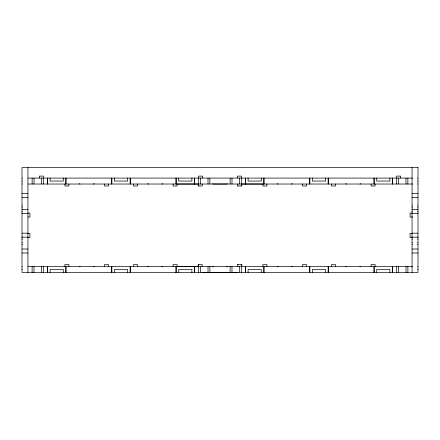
<?xml version="1.0" encoding="UTF-8"?>
<svg xmlns="http://www.w3.org/2000/svg" width="440" height="440" viewBox="0 0 440 440"><rect width="100%" height="100%" fill="white"/><g stroke="black" fill="none" stroke-linecap="round" stroke-linejoin="round"><path stroke-width="0.66" d="M22 178.085L22.374 178.085M27.94 178.085L412.72 178.085M417.632 178.085L418 178.085M22 181.055L22.374 181.055M417.632 181.055L418 181.055M22 184.024L22.374 184.024M27.94 184.024L412.72 184.024M417.632 184.024L418 184.024M237.358 186.005L241.78 185.988L241.78 184.008L262.9 184.024L262.9 186.005L266.86 186.005L266.86 184.024M22 193.595L27.94 193.595M412.06 193.595L418 193.595M22 197.555L27.94 197.555M412.06 197.555L418 197.555M22 205.86L22.374 205.86M412.06 205.86L412.434 205.86M417.632 205.86L418 205.86M22 207.812L22.374 207.812M412.06 207.812L412.434 207.812M417.632 207.812L418 207.812M22 209.435L27.94 209.435M412.06 209.435L418 209.435M22 211.387L22.374 211.387M412.06 211.387L412.434 211.387M417.632 211.387L418 211.387M27.94 213.065L29.92 213.065L29.92 217.025L27.94 217.025M412.06 213.065L410.08 213.065L410.08 217.025L412.72 217.025M22 213.34L22.374 213.34M412.06 213.34L412.434 213.34M417.632 213.34L418 213.34M22 213.395L27.94 213.395M412.06 213.395L418 213.395M22 233.195L27.94 233.195M412.06 233.195L418 233.195M27.94 233.525L29.92 233.525L29.92 237.485L27.94 237.485M412.72 233.525L410.08 233.525L410.08 237.485L412.06 237.485M22 237.155L27.94 237.155M412.06 237.155L418 237.155M22 237.21L22.374 237.21M412.06 237.21L412.434 237.21M417.632 237.21L418 237.21M22 239.162L22.374 239.162M412.06 239.162L412.434 239.162M417.632 239.162L418 239.162M22 242.737L22.374 242.737M412.06 242.737L412.434 242.737M417.632 242.737L418 242.737M22 244.69L22.374 244.69M412.06 244.69L412.434 244.69M417.632 244.69L418 244.69M22 249.035L27.94 249.035M412.06 249.035L418 249.035M22 252.995L27.94 252.995M412.06 252.995L418 252.995M237.358 264.545L241.78 264.555L241.78 266.536M22 266.524L22.374 266.524M27.94 266.524L412.72 266.524M417.632 266.524L418 266.524M22 269.495L22.374 269.495M417.632 269.495L418 269.495M202.18 272.476L237.82 272.476M412.06 167.524L412.06 272.464M407.886 178.085L407.886 184.024M407.886 266.524L407.886 272.464M406.016 178.085L406.016 184.024M406.016 266.524L406.016 272.464M400.642 178.085L400.642 176.105L396.682 176.105L396.682 184.024M398.552 178.085L398.552 184.024M398.552 266.524L398.552 272.464M396.682 266.524L396.682 272.464M392.59 178.085L392.59 184.024M392.59 266.524L392.59 272.464M392.507 178.085L392.507 184.024M392.507 266.524L392.507 272.464M389.917 178.085L389.917 181.055L376.717 181.055L376.717 178.085M389.917 272.464L389.917 269.495L376.717 269.495L376.717 272.464M375.1 184.024L375.1 186.005L371.14 186.005L371.14 184.024M375.1 266.524L375.1 264.545L371.14 264.545L371.14 266.524M374.127 178.085L374.127 184.024M374.127 266.524L374.127 272.464M374.044 178.085L374.044 184.024M374.044 266.524L374.044 272.464M335.5 184.024L335.5 186.005L331.54 186.005L331.54 184.024M335.5 266.524L335.5 264.545L331.54 264.545L331.54 266.524M328.273 178.085L328.273 184.024M328.273 266.524L328.273 272.464M328.191 178.085L328.191 184.024M328.191 266.524L328.191 272.464M325.6 178.085L325.6 181.055L312.4 181.055L312.4 178.085M325.6 272.464L325.6 269.495L312.4 269.495L312.4 272.464M309.81 178.085L309.81 184.024M309.81 266.524L309.81 272.464M309.727 178.085L309.727 184.024M309.727 266.524L309.727 272.464M306.46 184.024L306.46 186.005L302.5 186.005L302.5 184.024M306.46 266.524L306.46 264.545L302.5 264.545L302.5 266.524M266.86 266.524L266.86 264.545L262.9 264.545L262.9 266.524M263.956 178.085L263.956 184.024M263.956 266.524L263.956 272.464M263.874 178.085L263.874 184.024M263.874 266.524L263.874 272.464M261.283 178.085L261.283 181.055L248.083 181.055L248.083 178.085M261.283 272.464L261.283 269.495L248.083 269.495L248.083 272.464M245.493 178.085L245.493 184.024M245.493 266.524L245.493 272.464M245.41 178.085L245.41 184.024M245.41 266.524L245.41 272.464M241.318 186.005L241.318 176.105L237.358 176.105L237.358 178.085M241.318 264.545L241.318 272.464M239.448 178.085L239.448 184.024M239.448 266.524L239.448 272.464M237.82 184.008L237.82 185.988M237.82 264.555L237.82 266.536M231.985 178.085L231.985 184.024M231.985 266.524L231.985 272.464M230.115 178.085L230.115 184.024M230.115 266.524L230.115 272.464M209.886 178.085L209.886 184.024M209.886 266.524L209.886 272.464M208.016 178.085L208.016 184.024M208.016 266.524L208.016 272.464M202.642 178.085L202.642 176.105L198.682 176.105L198.682 186.005M202.18 184.008L202.18 185.988L198.22 185.988L198.22 184.008L177.1 184.024L177.1 186.005L173.14 186.005L173.14 184.024M202.18 266.536L202.18 264.555L198.22 264.555L198.22 266.536L177.1 266.524L177.1 264.545L173.14 264.545L173.14 266.524M200.552 178.085L200.552 184.024M200.552 266.524L200.552 272.464M198.682 264.545L198.682 272.464M194.59 178.085L194.59 184.024M194.59 266.524L194.59 272.464M194.507 178.085L194.507 184.024M194.507 266.524L194.507 272.464M191.917 178.085L191.917 181.055L178.717 181.055L178.717 178.085M191.917 272.464L191.917 269.495L178.717 269.495L178.717 272.464M176.127 178.085L176.127 184.024M176.127 266.524L176.127 272.464M176.044 178.085L176.044 184.024M176.044 266.524L176.044 272.464M137.5 184.024L137.5 186.005L133.54 186.005L133.54 184.024M137.5 266.524L137.5 264.545L133.54 264.545L133.54 266.524M130.273 178.085L130.273 184.024M130.273 266.524L130.273 272.464M130.191 178.085L130.191 184.024M130.191 266.524L130.191 272.464M127.6 178.085L127.6 181.055L114.4 181.055L114.4 178.085M127.6 272.464L127.6 269.495L114.4 269.495L114.4 272.464M111.809 178.085L111.809 184.024M111.809 266.524L111.809 272.464M111.727 178.085L111.727 184.024M111.727 266.524L111.727 272.464M108.46 184.024L108.46 186.005L104.5 186.005L104.5 184.024M108.46 266.524L108.46 264.545L104.5 264.545L104.5 266.524M68.86 184.024L68.86 186.005L64.9 186.005L64.9 184.024M68.86 266.524L68.86 264.545L64.9 264.545L64.9 266.524M65.956 178.085L65.956 184.024M65.956 266.524L65.956 272.464M65.874 178.085L65.874 184.024M65.874 266.524L65.874 272.464M63.283 178.085L63.283 181.055L50.083 181.055L50.083 178.085M63.283 272.464L63.283 269.495L50.083 269.495L50.083 272.464M47.492 178.085L47.492 184.024M47.492 266.524L47.492 272.464M47.41 178.085L47.41 184.024M47.41 266.524L47.41 272.464M43.318 184.024L43.318 176.105L39.358 176.105L39.358 178.085M43.318 266.524L43.318 272.464M41.448 178.085L41.448 184.024M41.448 266.524L41.448 272.464M33.985 178.085L33.985 184.024M33.985 266.524L33.985 272.464M32.114 178.085L32.114 184.024M32.114 266.524L32.114 272.464M27.94 167.524L27.94 272.464M93.28 266.524A1.485 1.485 0 0 1 94.215 266.855M79.145 266.855A1.485 1.485 0 0 1 80.08 266.524M161.92 266.524A1.485 1.485 0 0 1 162.855 266.855M147.785 266.855A1.485 1.485 0 0 1 148.72 266.524M94.215 183.689A1.485 1.485 0 0 1 93.28 184.024M80.08 184.024A1.485 1.485 0 0 1 79.145 183.689M162.855 183.689A1.485 1.485 0 0 1 161.92 184.024M148.72 184.024A1.485 1.485 0 0 1 147.785 183.689M291.28 266.524A1.485 1.485 0 0 1 292.215 266.855M277.145 266.855A1.485 1.485 0 0 1 278.08 266.524M359.92 266.524A1.485 1.485 0 0 1 360.855 266.855M345.785 266.855A1.485 1.485 0 0 1 346.72 266.524M292.215 183.689A1.485 1.485 0 0 1 291.28 184.024M278.08 184.024A1.485 1.485 0 0 1 277.145 183.689M360.855 183.689A1.485 1.485 0 0 1 359.92 184.024M346.72 184.024A1.485 1.485 0 0 1 345.785 183.689M226.6 266.536A1.485 1.485 0 0 1 227.535 266.871M212.465 266.871A1.485 1.485 0 0 1 213.4 266.536M227.535 183.678A1.485 1.485 0 0 1 226.6 184.008L213.4 184.008A1.485 1.485 0 0 1 212.465 183.678M418 167.524L22 167.524L22 272.464L418 272.464L418 167.524"/></g></svg>
